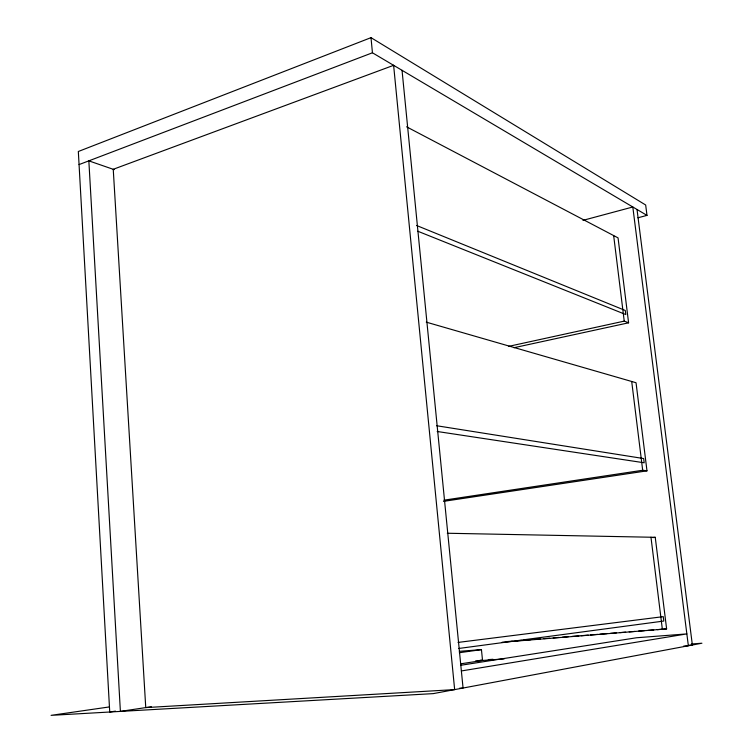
<?xml version="1.0" encoding="UTF-8"?>
<svg xmlns="http://www.w3.org/2000/svg" width="753" height="753" viewBox="0 0 753 753"><rect width="100%" height="100%" fill="white"/><g stroke="black" fill="none" stroke-linecap="round" stroke-linejoin="round"><path stroke-width="1.13" d="M637.932 217.777L646.996 215.386L645.669 205.004L371.003 37.65L78.331 151.494L109.731 711.999L115.473 711.143M79.056 164.587L372.443 52.785L646.996 215.386M582.944 220.365L632.812 206.99L688.355 645.773L683.658 646.102M508.501 346.399L624.237 321.117L628.595 322.811L618.053 237.882L406.554 126.805M513.97 347.717L628.595 322.811M461.373 670.951L686.849 633.904L636.501 637.763L460.591 665.304M460.535 663.854L482.541 660.456L481.44 649.632L459.358 651.317M443.837 500.19L642.685 470.258L646.987 470.851L636.04 382.731L426.254 322.143M443.451 501.376L646.987 470.851M502.129 642.234L666.621 628.896L655.242 537.313L447.301 533.246M151.362 706.747L120.395 711.397L88.845 160.86L114.174 169.623M109.194 706.954L51.072 715.35L433.295 693.617L701.928 643.222L691.395 643.984M459.349 652.71L481.44 649.632M458.633 648.484L663.807 621.046L663.261 616.651L458.04 642.422M652.917 537.595L655.242 537.313M507.55 641.528L512.228 641.161M515.739 640.878L521.584 640.417M523.919 640.229L530.94 639.673M534.451 639.391L540.296 638.93M543.807 638.648L549.652 638.186M553.163 637.904L559.008 637.443M562.519 637.17L568.364 636.699M571.875 636.426L578.897 635.861M581.231 635.683L588.253 635.118M590.587 634.939L597.609 634.374M599.953 634.195L606.965 633.631M610.476 633.358L616.321 632.896M619.832 632.614L625.677 632.153M629.188 631.871L635.043 631.409M638.544 631.127L644.399 630.666M647.9 630.383L653.755 629.922M657.265 629.64L666.621 628.896M480.085 660.212L482.428 660.042M488.292 659.619L492.98 659.28M688.854 645.274L692.374 645.02L637.019 209.485M475.557 660.955L504.134 658.913M459.537 688.233L463.057 688.026L402.036 70.302M437.173 431.488L644.182 462.784L643.655 458.558L436.552 425.727M417.811 231.237L625.799 314.566L625.301 310.49L416.503 225.458M613.657 235.567L624.237 321.117M631.701 381.479L642.685 470.258M650.969 537.228L662.386 629.527M371.003 37.65L372.443 52.785M393.621 65.323L113.242 169.293L145.753 707.594L454.652 689.607L393.621 65.323"/></g></svg>
